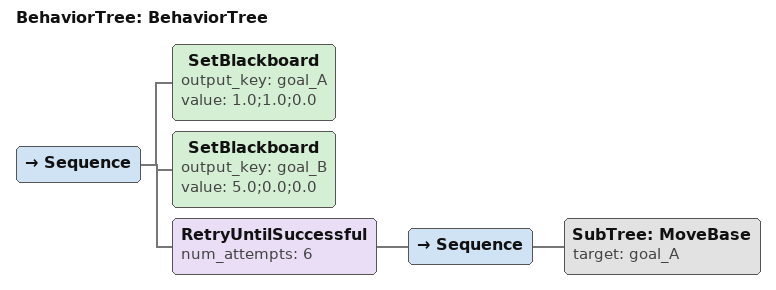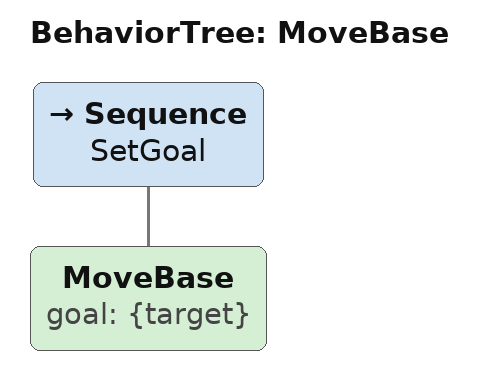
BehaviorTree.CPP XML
<?xml version="1.0"?>
<root main_tree_to_execute="BehaviorTree">
    <BehaviorTree ID="BehaviorTree">
        <Sequence>
            <SetBlackboard output_key="goal_A" value="1.0;1.0;0.0"/>
            <SetBlackboard output_key="goal_B" value="5.0;0.0;0.0"/>
            <RetryUntilSuccessful num_attempts="6">
                <Sequence>
                    <SubTree ID="MoveBase" target="goal_A" />
                </Sequence>
            </RetryUntilSuccessful>
        </Sequence>
    </BehaviorTree>
    <BehaviorTree ID="MoveBase">
		<Sequence name="SetGoal">
			<MoveBase goal="{target}" />
		</Sequence>
	</BehaviorTree>
</root>
